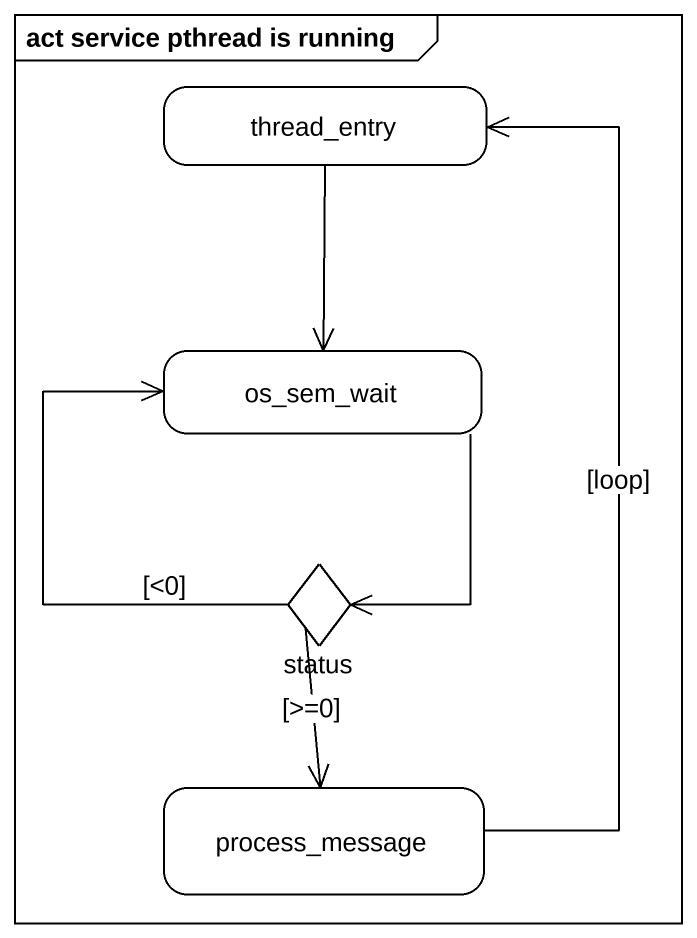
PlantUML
@startuml
mainframe act service pthread is running
hide empty description
state thread_entry
state os_sem_wait
state status <<choice>>
state process_message
thread_entry --> os_sem_wait
os_sem_wait --> status
status -up-> os_sem_wait : [<0]
status --> process_message : [>=0]
process_message -up-> thread_entry : [loop]
@enduml
